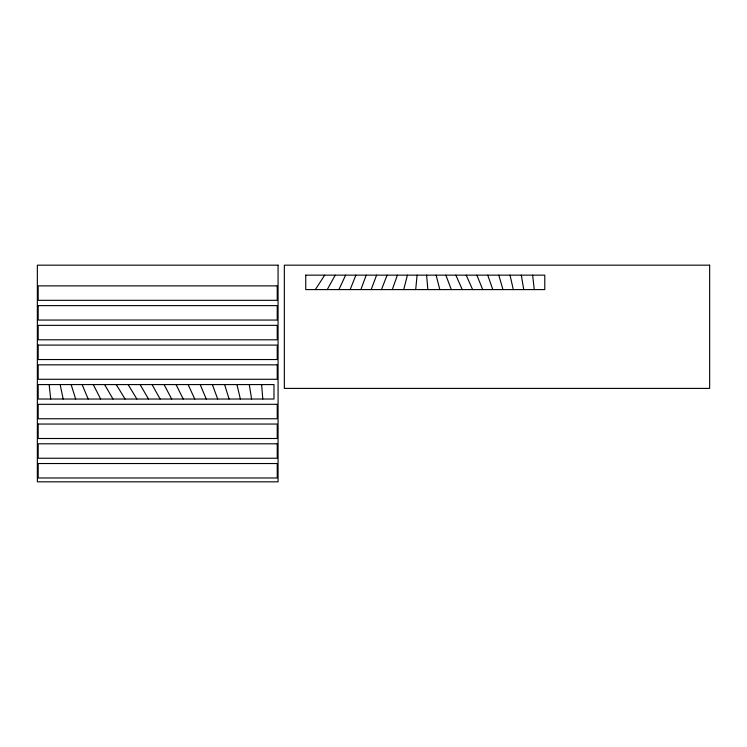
<?xml version="1.0" encoding="UTF-8"?>
<svg xmlns="http://www.w3.org/2000/svg" width="747" height="747" viewBox="0 0 747 747"><rect width="100%" height="100%" fill="white"/><g stroke="black" fill="none" stroke-linecap="round" stroke-linejoin="round"><path stroke-width="1.12" d="M415.696 289.593L417.097 275.148M403.716 289.593L407.414 275.148M392.268 289.593L397.413 275.148M360.866 289.593L366.198 275.148M371.166 289.593L376.609 275.148M381.474 289.593L387.086 275.148M350.147 289.593L355.899 275.148M338.905 289.593L345.628 275.148M327.233 289.593L335.235 275.148M315.337 289.593L324.712 275.148M60.143 384.574L273.981 384.574L273.99 399.019L112.993 399.038L38.19 399.019L38.181 384.574L60.143 384.574L63.168 399.01M116.261 384.565L125.066 399.038M128.139 384.565L136.86 399.029M140.091 384.574L148.513 399.019M104.589 384.556L112.993 399.038M152.08 384.574L160.101 399.019M164.069 384.574L171.661 399.019M93.244 384.556L100.649 399.038M176.077 384.574L183.211 399.019M188.123 384.565L194.743 399.019M466.212 275.148L472.608 289.593M455.866 275.148L462.225 289.593M200.205 384.565L206.247 399.019M82.151 384.565L88.155 399.029M476.847 275.148L482.711 289.593M445.847 275.148L451.319 289.593M212.372 384.565L217.694 399.019M487.735 275.148L492.787 289.593M71.133 384.574L75.662 399.019M224.614 384.565L229.068 399.019M498.819 275.148L502.974 289.593M436.127 275.148L439.815 289.593M236.93 384.574L240.366 399.019M510.024 275.148L513.301 289.593M521.313 275.148L523.74 289.593M249.283 384.574L251.59 399.019M532.639 275.148L534.245 289.593M49.153 384.574L50.693 399.01M426.612 275.148L427.844 289.593M261.637 384.574L262.785 399.019M38.19 463.523L38.19 477.977L277.23 477.977L277.23 463.532L38.19 463.523M38.19 424.044L38.19 438.498L277.23 438.498L277.23 424.053L38.19 424.044M38.19 345.095L38.19 359.54L277.23 359.54L277.23 345.095L38.19 345.095M38.19 305.616L38.19 320.061L277.23 320.061L277.23 305.616L38.19 305.616M305.747 275.148L305.747 289.593L544.787 289.593L544.787 275.148L305.747 275.148M278.071 265.176L37.35 265.176L37.35 481.824L278.071 481.824L278.071 265.176M709.65 265.176L284.346 265.176L284.346 388.403L709.65 388.403L709.65 265.176M277.23 285.877L38.19 285.877L38.19 300.322L277.23 300.322L277.23 285.877M277.23 325.356L38.19 325.356L38.19 339.801L277.23 339.801L277.23 325.356M277.23 364.835L38.19 364.835L38.19 379.28L277.23 379.28L277.23 364.835M277.23 404.314L38.19 404.314L38.19 418.759L277.23 418.759L277.23 404.314M277.23 443.793L38.19 443.793L38.19 458.238L277.23 458.238L277.23 443.793"/></g></svg>
